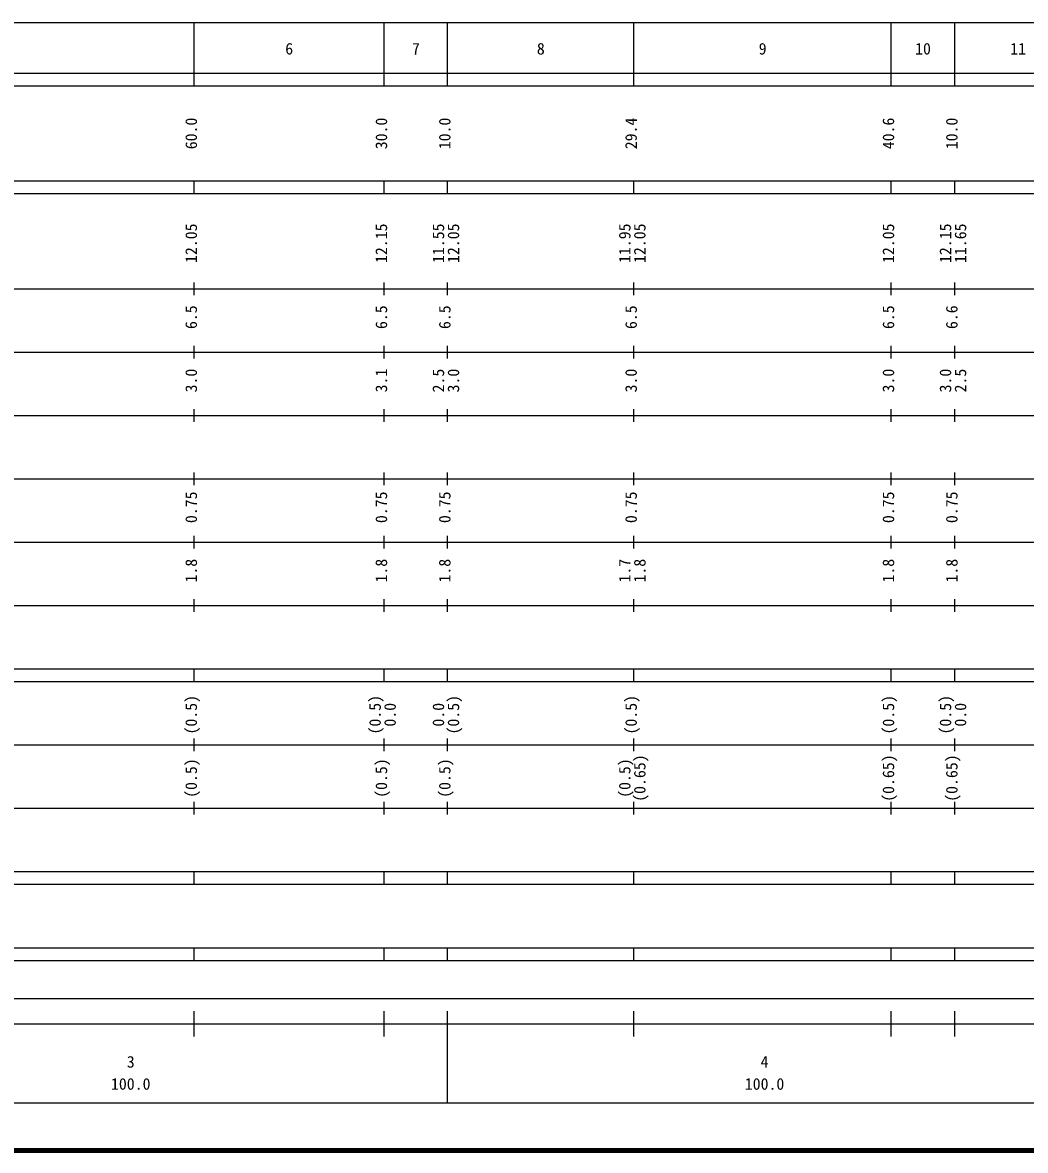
# Model space of a CAD drawing. Units: millimetres on the paper, enlarged 1000 times. Extents: x 40000 to 680000, y 20000 to 413049.
# Drawn here: x 300934 to 459161, y 20000 to 198000 of the extents above; entities that cross this region are included whole.
import ezdxf
from ezdxf.enums import TextEntityAlignment as Align

# ---------------------------------------------------------------- set-up
doc = ezdxf.new("R2010")
doc.units = ezdxf.units.MM
doc.header["$LTSCALE"] = 1000
doc.layers.add('M-TTL', color=2, linetype='Continuous', lineweight=140)
doc.layers.add('M-TTL-BAND', color=7, linetype='Continuous', lineweight=25)
doc.styles.add('ＭＳ ゴシック', font='')
doc.styles.get('ＭＳ ゴシック').set_extended_font_data('MS Gothic')

msp = doc.modelspace()

# ---------------------------------------------------------------- linework, layer by layer
at = {"layer": 'M-TTL'}
msp.add_line((40000, 20000), (680000, 20000), dxfattribs=at)
at = {"layer": 'M-TTL-BAND'}
for p, q in [((68000, 198000), (579000, 198000)), ((328000, 188000), (328000, 198000)), ((358000, 188000), (358000, 198000)), ((368000, 188000), (368000, 198000)), ((397400, 188000), (397400, 198000)), ((438000, 188000), (438000, 198000)), ((448000, 188000), (448000, 198000)), ((40000, 190000), (579000, 190000)), ((40000, 188000), (579000, 188000)), ((40000, 173000), (579000, 173000)), ((328000, 171000), (328000, 173000)), ((358000, 171000), (358000, 173000)), ((368000, 171000), (368000, 173000)), ((397400, 171000), (397400, 173000)), ((438000, 171000), (438000, 173000)), ((448000, 171000), (448000, 173000)), ((40000, 171000), (579000, 171000)), ((328000, 155000), (328000, 157000)), ((358000, 155000), (358000, 157000)), ((368000, 155000), (368000, 157000)), ((397400, 155000), (397400, 157000)), ((438000, 155000), (438000, 157000)), ((448000, 155000), (448000, 157000)), ((40000, 156000), (579000, 156000)), ((46000, 146000), (579000, 146000)), ((328000, 145000), (328000, 147000)), ((358000, 145000), (358000, 147000)), ((368000, 145000), (368000, 147000)), ((397400, 145000), (397400, 147000)), ((438000, 145000), (438000, 147000)), ((448000, 145000), (448000, 147000)), ((52000, 136000), (579000, 136000)), ((328000, 135000), (328000, 137000)), ((358000, 135000), (358000, 137000)), ((368000, 135000), (368000, 137000)), ((397400, 135000), (397400, 137000)), ((438000, 135000), (438000, 137000)), ((448000, 135000), (448000, 137000)), ((328000, 125000), (328000, 127000)), ((358000, 125000), (358000, 127000)), ((368000, 125000), (368000, 127000)), ((397400, 125000), (397400, 127000)), ((438000, 125000), (438000, 127000)), ((448000, 125000), (448000, 127000)), ((46000, 126000), (579000, 126000)), ((52000, 116000), (579000, 116000)), ((328000, 115000), (328000, 117000)), ((358000, 115000), (358000, 117000)), ((368000, 115000), (368000, 117000)), ((397400, 115000), (397400, 117000)), ((438000, 115000), (438000, 117000)), ((448000, 115000), (448000, 117000)), ((328000, 105000), (328000, 107000)), ((358000, 105000), (358000, 107000)), ((368000, 105000), (368000, 107000)), ((397400, 105000), (397400, 107000)), ((438000, 105000), (438000, 107000)), ((448000, 105000), (448000, 107000)), ((46000, 106000), (579000, 106000)), ((40000, 96000), (579000, 96000)), ((328000, 94000), (328000, 96000)), ((358000, 94000), (358000, 96000)), ((368000, 94000), (368000, 96000)), ((397400, 94000), (397400, 96000)), ((438000, 94000), (438000, 96000)), ((448000, 94000), (448000, 96000)), ((40000, 94000), (579000, 94000)), ((49000, 84000), (579000, 84000)), ((328000, 83000), (328000, 85000)), ((358000, 83000), (358000, 85000)), ((368000, 83000), (368000, 85000)), ((397400, 83000), (397400, 85000)), ((438000, 83000), (438000, 85000)), ((448000, 83000), (448000, 85000)), ((328000, 73000), (328000, 75000)), ((358000, 73000), (358000, 75000)), ((368000, 73000), (368000, 75000)), ((397400, 73000), (397400, 75000)), ((438000, 73000), (438000, 75000)), ((448000, 73000), (448000, 75000)), ((40000, 74000), (579000, 74000)), ((40000, 64000), (579000, 64000)), ((328000, 62000), (328000, 64000)), ((358000, 62000), (358000, 64000)), ((368000, 62000), (368000, 64000)), ((397400, 62000), (397400, 64000)), ((438000, 62000), (438000, 64000)), ((448000, 62000), (448000, 64000)), ((40000, 62000), (579000, 62000)), ((40000, 52000), (579000, 52000)), ((328000, 50000), (328000, 52000)), ((358000, 50000), (358000, 52000)), ((368000, 50000), (368000, 52000)), ((397400, 50000), (397400, 52000)), ((438000, 50000), (438000, 52000)), ((448000, 50000), (448000, 52000)), ((40000, 50000), (579000, 50000)), ((71000, 44000), (565000, 44000)), ((328000, 38000), (328000, 42000)), ((358000, 38000), (358000, 42000)), ((368000, 27500), (368000, 42000)), ((397400, 38000), (397400, 42000)), ((438000, 38000), (438000, 42000)), ((448000, 38000), (448000, 42000)), ((40000, 40000), (579000, 40000)), ((68000, 27500), (579000, 27500))]:
    msp.add_line(p, q, dxfattribs=at)

# ---------------------------------------------------------------- texts
at = {"layer": 'M-TTL-BAND', "style": 'ＭＳ ゴシック'}
for s, p in [('6', (343000, 192405)), ('7', (363000, 192405)), ('8', (382700, 192405)), ('9', (417700, 192405)), ('10', (443000, 192405)), ('11', (458000, 192405)), ('3', (318000, 32523)), ('4', (418000, 32523)), ('100.0', (318000, 29033)), ('100.0', (418000, 29033))]:
    msp.add_text(s, height=1833, dxfattribs=at).set_placement(p, align=Align.BOTTOM_CENTER)
for s, p in [('60.0', (329000, 180500)), ('30.0', (359000, 180500)), ('10.0', (369000, 180500)), ('29.4', (398400, 180500)), ('40.6', (439000, 180500)), ('10.0', (449000, 180500)), ('12.05', (329000, 163174)), ('12.15', (359000, 163174)), ('11.55', (368000, 163174)), ('12.05', (370370, 163174)), ('11.95', (397400, 163174)), ('12.05', (399770, 163174)), ('12.05', (439000, 163174)), ('12.15', (448000, 163174)), ('11.65', (450370, 163174)), ('6.5', (329000, 151500)), ('6.5', (359000, 151500)), ('6.5', (369000, 151500)), ('6.5', (398400, 151500)), ('6.5', (439000, 151500)), ('6.6', (449000, 151500)), ('3.0', (329000, 141500)), ('3.1', (359000, 141500)), ('2.5', (368000, 141500)), ('3.0', (370370, 141500)), ('3.0', (398400, 141500)), ('3.0', (439000, 141500)), ('3.0', (448000, 141500)), ('2.5', (450370, 141500)), ('0.75', (329000, 121500)), ('0.75', (359000, 121500)), ('0.75', (369000, 121500)), ('0.75', (398400, 121500)), ('0.75', (439000, 121500)), ('0.75', (449000, 121500)), ('1.8', (329000, 111500)), ('1.8', (359000, 111500)), ('1.8', (369000, 111500)), ('1.7', (397400, 111500)), ('1.8', (399770, 111500)), ('1.8', (439000, 111500)), ('1.8', (449000, 111500)), ('(0.5)', (329000, 88764)), ('(0.5)', (358000, 88764)), ('(0.5)', (370370, 88764)), ('(0.5)', (398400, 88764)), ('(0.5)', (439000, 88764)), ('(0.5)', (448000, 88764)), ('0.0', (360370, 88764)), ('0.0', (368000, 88764)), ('0.0', (450370, 88764)), ('(0.65)', (399770, 78764)), ('(0.65)', (439000, 78764)), ('(0.65)', (449000, 78764)), ('(0.5)', (329000, 78764)), ('(0.5)', (359000, 78764)), ('(0.5)', (369000, 78764)), ('(0.5)', (397400, 78764))]:
    msp.add_text(s, height=1833, rotation=90, dxfattribs=at).set_placement(p, align=Align.BOTTOM_CENTER)

doc.saveas('drawing.dxf')
